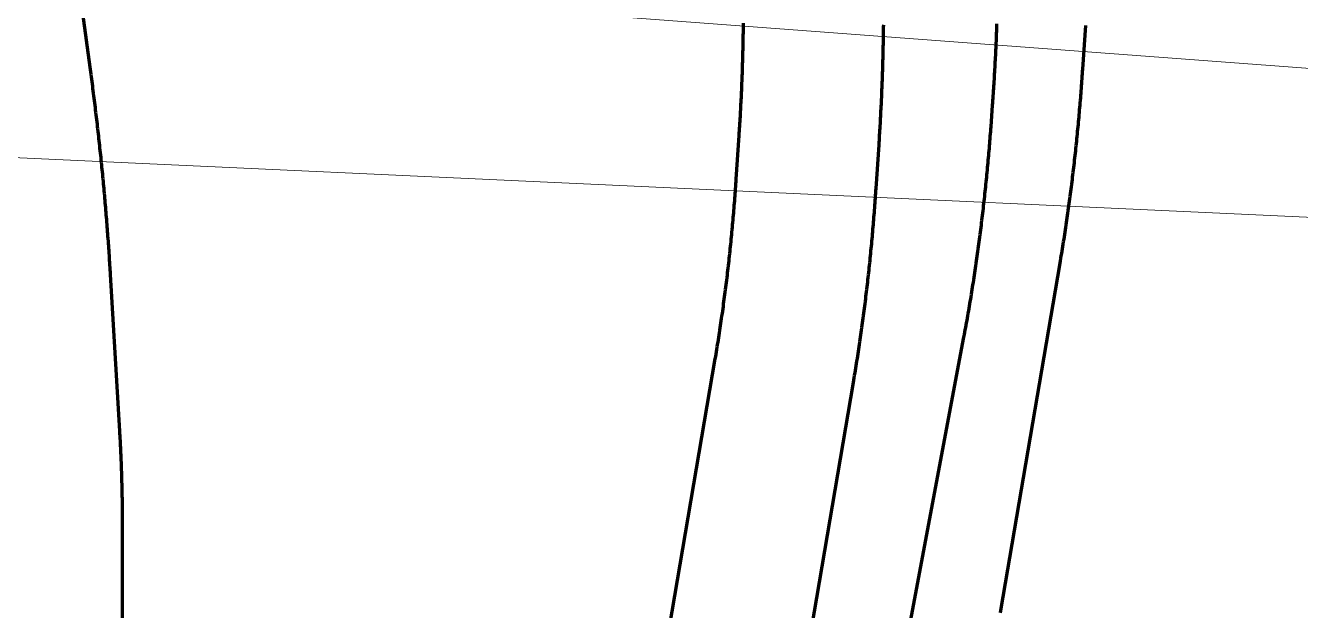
# Model space of a CAD drawing. Header units: millimetres. Extents: x 0 to 841, y 0 to 594.
# Drawn here: x 213.56 to 256.31, y 312.76 to 332.36 of the extents above; entities that cross this region are included whole.
import ezdxf

# ---------------------------------------------------------------- set-up
doc = ezdxf.new("R2010")
doc.units = ezdxf.units.MM
doc.layers.add('01-VISIBLE', color=7, linetype='CONTINUOUS', lineweight=70)
doc.layers.add('08-FINA', color=5, linetype='CONTINUOUS', lineweight=18)

msp = doc.modelspace()

# ---------------------------------------------------------------- linework, layer by layer
at = {"layer": '01-VISIBLE'}
for p, q in [((213.787, 345.167), (215.721, 330.964)), ((249.015, 330.903), (249.112, 332.361)), ((245.938, 328.97), (245.99, 329.688)), ((237.395, 327.216), (237.493, 328.673)), ((242.085, 326.903), (242.182, 328.36)), ((246.269, 312.758), (248.254, 324.399)), ((216.404, 324.017), (216.715, 318.771)), ((242.955, 310.919), (245.03, 321.922)), ((234.706, 309.547), (236.691, 321.189)), ((239.339, 308.757), (241.324, 320.399)), ((216.807, 315.702), (216.807, 309.468))]:
    msp.add_line(p, q, dxfattribs=at)
for points in [[(237.493, 328.673), (237.498, 328.753), (237.503, 328.833), (237.508, 328.913), (237.513, 328.993), (237.518, 329.073), (237.523, 329.153), (237.528, 329.233), (237.532, 329.313), (237.537, 329.393), (237.541, 329.473), (237.545, 329.553), (237.55, 329.633), (237.554, 329.713), (237.558, 329.793), (237.562, 329.874), (237.566, 329.954), (237.569, 330.034), (237.573, 330.114), (237.577, 330.194), (237.58, 330.274), (237.583, 330.354), (237.587, 330.434), (237.59, 330.514), (237.593, 330.594), (237.596, 330.674), (237.599, 330.754), (237.601, 330.834), (237.604, 330.915), (237.607, 330.995), (237.609, 331.075), (237.612, 331.155), (237.614, 331.235), (237.616, 331.315), (237.618, 331.395), (237.62, 331.475), (237.622, 331.556), (237.624, 331.636), (237.626, 331.716), (237.628, 331.796), (237.629, 331.876), (237.631, 331.956), (237.632, 332.036), (237.634, 332.116), (237.635, 332.197), (237.636, 332.277), (237.637, 332.357), (237.638, 332.437)], [(242.182, 328.36), (242.188, 328.44), (242.193, 328.521), (242.198, 328.601), (242.203, 328.681), (242.208, 328.762), (242.213, 328.842), (242.217, 328.922), (242.222, 329.003), (242.227, 329.083), (242.231, 329.164), (242.236, 329.244), (242.24, 329.324), (242.244, 329.405), (242.248, 329.485), (242.252, 329.566), (242.256, 329.646), (242.26, 329.726), (242.264, 329.807), (242.268, 329.887), (242.271, 329.968), (242.275, 330.048), (242.278, 330.128), (242.281, 330.209), (242.285, 330.289), (242.288, 330.37), (242.291, 330.45), (242.294, 330.531), (242.297, 330.611), (242.299, 330.692), (242.302, 330.772), (242.305, 330.852), (242.307, 330.933), (242.31, 331.013), (242.312, 331.094), (242.314, 331.174), (242.316, 331.255), (242.318, 331.335), (242.32, 331.416), (242.322, 331.496), (242.324, 331.577), (242.326, 331.657), (242.328, 331.738), (242.329, 331.818), (242.331, 331.899), (242.332, 331.979), (242.333, 332.06), (242.335, 332.14), (242.336, 332.221), (242.337, 332.301), (242.338, 332.382)], [(245.99, 329.688), (245.996, 329.769), (246.002, 329.849), (246.008, 329.929), (246.013, 330.009), (246.019, 330.089), (246.024, 330.169), (246.029, 330.25), (246.034, 330.33), (246.04, 330.41), (246.045, 330.49), (246.049, 330.57), (246.054, 330.651), (246.059, 330.731), (246.064, 330.811), (246.068, 330.891), (246.073, 330.971), (246.077, 331.052), (246.081, 331.132), (246.085, 331.212), (246.09, 331.292), (246.094, 331.373), (246.097, 331.453), (246.101, 331.533), (246.105, 331.614), (246.109, 331.694), (246.112, 331.774), (246.116, 331.854), (246.119, 331.935), (246.122, 332.015), (246.126, 332.095), (246.129, 332.176), (246.132, 332.256), (246.135, 332.336), (246.137, 332.416)], [(215.721, 330.964), (215.732, 330.885), (215.743, 330.805), (215.753, 330.726), (215.764, 330.646), (215.775, 330.567), (215.785, 330.487), (215.795, 330.408), (215.806, 330.328), (215.816, 330.248), (215.826, 330.169), (215.836, 330.089), (215.846, 330.009), (215.856, 329.93), (215.866, 329.85), (215.876, 329.771), (215.886, 329.691), (215.896, 329.611), (215.905, 329.532), (215.915, 329.452), (215.925, 329.372), (215.934, 329.292), (215.943, 329.213), (215.953, 329.133), (215.962, 329.053), (215.971, 328.974), (215.98, 328.894), (215.989, 328.814), (215.998, 328.734), (216.007, 328.655), (216.016, 328.575), (216.025, 328.495), (216.034, 328.415), (216.042, 328.335), (216.051, 328.256), (216.059, 328.176), (216.068, 328.096), (216.076, 328.016), (216.085, 327.936), (216.093, 327.857), (216.101, 327.777), (216.109, 327.697), (216.117, 327.617), (216.125, 327.537), (216.133, 327.457), (216.141, 327.377), (216.149, 327.297), (216.156, 327.218), (216.164, 327.138), (216.171, 327.058), (216.179, 326.978), (216.186, 326.898), (216.194, 326.818), (216.201, 326.738), (216.208, 326.658), (216.215, 326.578), (216.222, 326.498), (216.229, 326.418), (216.236, 326.338), (216.243, 326.258), (216.25, 326.178), (216.256, 326.098), (216.263, 326.018), (216.269, 325.938), (216.276, 325.858), (216.282, 325.778), (216.289, 325.698), (216.295, 325.618), (216.301, 325.538), (216.307, 325.458), (216.313, 325.378), (216.319, 325.298), (216.325, 325.218), (216.331, 325.138), (216.337, 325.058), (216.342, 324.978), (216.348, 324.898), (216.353, 324.818), (216.359, 324.738), (216.364, 324.658), (216.369, 324.578), (216.375, 324.498), (216.38, 324.417), (216.385, 324.337), (216.39, 324.257), (216.395, 324.177), (216.4, 324.097), (216.404, 324.017)], [(248.254, 324.399), (248.268, 324.479), (248.281, 324.559), (248.294, 324.639), (248.308, 324.718), (248.321, 324.798), (248.334, 324.878), (248.347, 324.958), (248.359, 325.038), (248.372, 325.118), (248.385, 325.198), (248.397, 325.277), (248.409, 325.357), (248.422, 325.437), (248.434, 325.517), (248.446, 325.597), (248.458, 325.677), (248.47, 325.757), (248.481, 325.837), (248.493, 325.917), (248.504, 325.997), (248.516, 326.077), (248.527, 326.158), (248.538, 326.238), (248.549, 326.318), (248.56, 326.398), (248.571, 326.478), (248.582, 326.558), (248.593, 326.638), (248.603, 326.719), (248.614, 326.799), (248.624, 326.879), (248.634, 326.959), (248.644, 327.039), (248.655, 327.12), (248.664, 327.2), (248.674, 327.28), (248.684, 327.361), (248.694, 327.441), (248.703, 327.521), (248.713, 327.601), (248.722, 327.682), (248.731, 327.762), (248.74, 327.843), (248.749, 327.923), (248.758, 328.003), (248.767, 328.084), (248.776, 328.164), (248.785, 328.245), (248.793, 328.325), (248.801, 328.405), (248.81, 328.486), (248.818, 328.566), (248.826, 328.647), (248.834, 328.727), (248.842, 328.808), (248.85, 328.888), (248.858, 328.969), (248.865, 329.049), (248.873, 329.13), (248.88, 329.21), (248.888, 329.291), (248.895, 329.371), (248.902, 329.452), (248.909, 329.533), (248.916, 329.613), (248.923, 329.694), (248.93, 329.774), (248.936, 329.855), (248.943, 329.936), (248.95, 330.016), (248.956, 330.097), (248.962, 330.177), (248.968, 330.258), (248.974, 330.339), (248.98, 330.419), (248.986, 330.5), (248.992, 330.581), (248.998, 330.661), (249.004, 330.742), (249.009, 330.823), (249.015, 330.903)], [(245.03, 321.922), (245.045, 322.001), (245.059, 322.081), (245.074, 322.16), (245.089, 322.239), (245.103, 322.319), (245.118, 322.398), (245.132, 322.478), (245.146, 322.558), (245.16, 322.637), (245.174, 322.717), (245.188, 322.796), (245.201, 322.876), (245.215, 322.956), (245.228, 323.035), (245.242, 323.115), (245.255, 323.195), (245.268, 323.274), (245.281, 323.354), (245.294, 323.434), (245.307, 323.514), (245.32, 323.593), (245.332, 323.673), (245.345, 323.753), (245.357, 323.833), (245.37, 323.913), (245.382, 323.993), (245.394, 324.073), (245.406, 324.152), (245.418, 324.232), (245.43, 324.312), (245.441, 324.392), (245.453, 324.472), (245.464, 324.552), (245.476, 324.632), (245.487, 324.712), (245.498, 324.792), (245.509, 324.872), (245.52, 324.952), (245.531, 325.032), (245.541, 325.113), (245.552, 325.193), (245.563, 325.273), (245.573, 325.353), (245.583, 325.433), (245.593, 325.513), (245.604, 325.593), (245.614, 325.673), (245.623, 325.754), (245.633, 325.834), (245.643, 325.914), (245.652, 325.994), (245.662, 326.075), (245.671, 326.155), (245.681, 326.235), (245.69, 326.315), (245.699, 326.396), (245.708, 326.476), (245.717, 326.556), (245.726, 326.637), (245.734, 326.717), (245.743, 326.797), (245.751, 326.878), (245.76, 326.958), (245.768, 327.038), (245.776, 327.119), (245.784, 327.199), (245.792, 327.279), (245.8, 327.36), (245.808, 327.44), (245.816, 327.521), (245.823, 327.601), (245.831, 327.682), (245.838, 327.762), (245.845, 327.843), (245.853, 327.923), (245.86, 328.004), (245.867, 328.084), (245.874, 328.165), (245.881, 328.245), (245.887, 328.326), (245.894, 328.406), (245.9, 328.487), (245.907, 328.567), (245.913, 328.648), (245.919, 328.728), (245.926, 328.809), (245.932, 328.889), (245.938, 328.97)], [(236.691, 321.189), (236.705, 321.268), (236.718, 321.348), (236.732, 321.428), (236.745, 321.508), (236.758, 321.588), (236.771, 321.668), (236.784, 321.748), (236.796, 321.828), (236.809, 321.907), (236.821, 321.987), (236.834, 322.067), (236.846, 322.147), (236.858, 322.227), (236.87, 322.308), (236.882, 322.388), (236.894, 322.468), (236.906, 322.548), (236.917, 322.628), (236.929, 322.708), (236.94, 322.788), (236.951, 322.868), (236.962, 322.949), (236.973, 323.029), (236.984, 323.109), (236.995, 323.189), (237.006, 323.269), (237.016, 323.35), (237.027, 323.43), (237.037, 323.51), (237.047, 323.59), (237.057, 323.671), (237.067, 323.751), (237.077, 323.831), (237.087, 323.912), (237.097, 323.992), (237.106, 324.073), (237.116, 324.153), (237.125, 324.233), (237.134, 324.314), (237.143, 324.394), (237.152, 324.475), (237.161, 324.555), (237.17, 324.636), (237.179, 324.716), (237.187, 324.797), (237.196, 324.877), (237.204, 324.958), (237.212, 325.038), (237.22, 325.119), (237.228, 325.199), (237.236, 325.28), (237.244, 325.36), (237.252, 325.441), (237.259, 325.521), (237.267, 325.602), (237.274, 325.683), (237.282, 325.763), (237.289, 325.844), (237.296, 325.924), (237.303, 326.005), (237.31, 326.086), (237.317, 326.166), (237.323, 326.247), (237.33, 326.328), (237.336, 326.408), (237.343, 326.489), (237.349, 326.57), (237.355, 326.651), (237.361, 326.731), (237.367, 326.812), (237.373, 326.893), (237.379, 326.974), (237.384, 327.054), (237.39, 327.135), (237.395, 327.216)], [(241.324, 320.399), (241.338, 320.478), (241.351, 320.558), (241.365, 320.638), (241.378, 320.718), (241.391, 320.797), (241.404, 320.877), (241.417, 320.957), (241.43, 321.037), (241.442, 321.117), (241.455, 321.197), (241.467, 321.277), (241.48, 321.357), (241.492, 321.436), (241.504, 321.516), (241.516, 321.596), (241.528, 321.676), (241.54, 321.756), (241.552, 321.836), (241.563, 321.917), (241.575, 321.997), (241.586, 322.077), (241.597, 322.157), (241.609, 322.237), (241.62, 322.317), (241.631, 322.397), (241.642, 322.477), (241.652, 322.557), (241.663, 322.638), (241.674, 322.718), (241.684, 322.798), (241.694, 322.878), (241.705, 322.958), (241.715, 323.039), (241.725, 323.119), (241.735, 323.199), (241.745, 323.279), (241.754, 323.36), (241.764, 323.44), (241.774, 323.52), (241.783, 323.601), (241.792, 323.681), (241.802, 323.761), (241.811, 323.842), (241.82, 323.922), (241.829, 324.002), (241.838, 324.083), (241.846, 324.163), (241.855, 324.244), (241.863, 324.324), (241.872, 324.405), (241.88, 324.485), (241.888, 324.565), (241.897, 324.646), (241.905, 324.726), (241.913, 324.807), (241.92, 324.887), (241.928, 324.968), (241.936, 325.048), (241.943, 325.129), (241.951, 325.209), (241.958, 325.29), (241.965, 325.371), (241.972, 325.451), (241.98, 325.532), (241.987, 325.612), (241.993, 325.693), (242, 325.773), (242.007, 325.854), (242.013, 325.935), (242.02, 326.015), (242.026, 326.096), (242.033, 326.177), (242.039, 326.257), (242.045, 326.338), (242.051, 326.419), (242.057, 326.499), (242.063, 326.58), (242.068, 326.661), (242.074, 326.741), (242.079, 326.822), (242.085, 326.903)], [(216.715, 318.771), (216.719, 318.69), (216.724, 318.609), (216.728, 318.529), (216.733, 318.448), (216.737, 318.367), (216.741, 318.287), (216.745, 318.206), (216.749, 318.125), (216.753, 318.044), (216.756, 317.964), (216.76, 317.883), (216.763, 317.802), (216.767, 317.721), (216.77, 317.641), (216.773, 317.56), (216.776, 317.479), (216.778, 317.398), (216.781, 317.318), (216.783, 317.237), (216.786, 317.156), (216.788, 317.075), (216.79, 316.994), (216.792, 316.914), (216.794, 316.833), (216.796, 316.752), (216.797, 316.671), (216.799, 316.59), (216.8, 316.51), (216.802, 316.429), (216.803, 316.348), (216.804, 316.267), (216.805, 316.186), (216.805, 316.106), (216.806, 316.025), (216.806, 315.944), (216.807, 315.863), (216.807, 315.782), (216.807, 315.702)], [(246.255, 312.678), (246.269, 312.758)]]:
    msp.add_lwpolyline(points, dxfattribs=at)
at = {"layer": '08-FINA'}
for p, q in [((51.487, 346.288), (268.881, 330.004)), ((51.495, 335.416), (309.248, 323.498))]:
    msp.add_line(p, q, dxfattribs=at)

doc.saveas('drawing.dxf')
